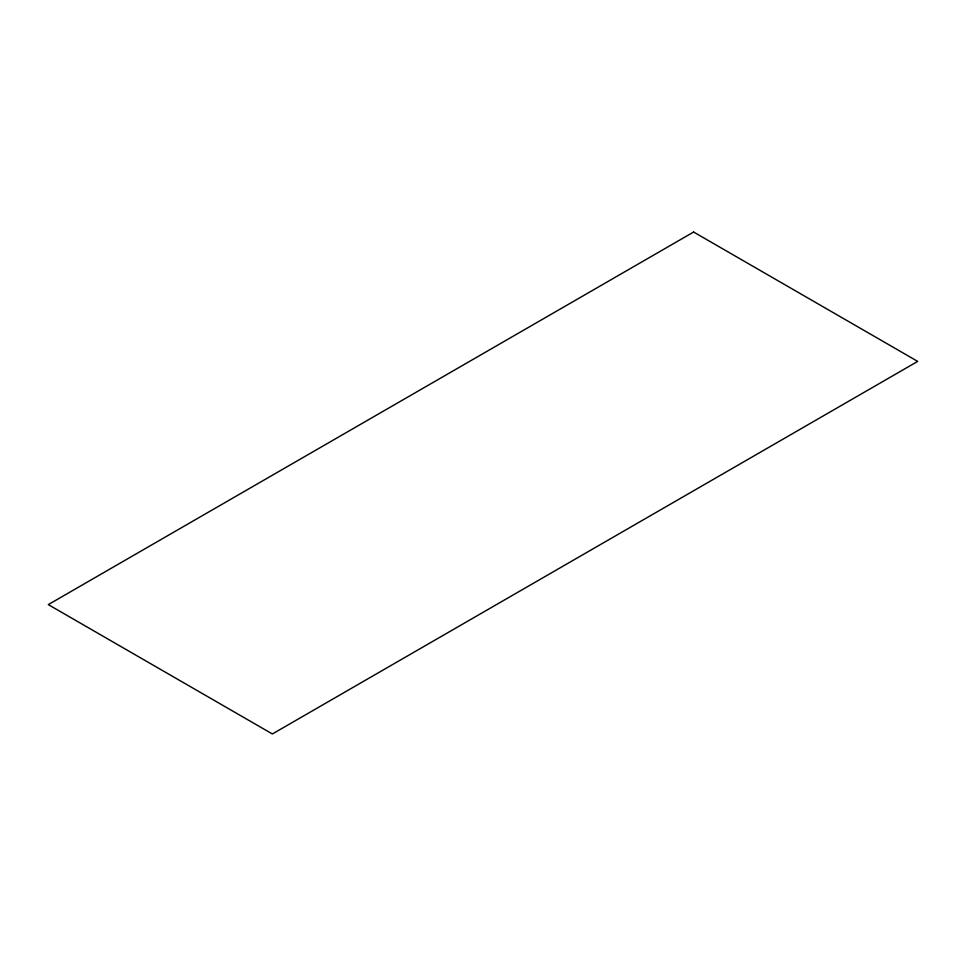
<?xml version="1.0" encoding="UTF-8"?>
<svg xmlns="http://www.w3.org/2000/svg" width="966" height="966" viewBox="0 0 966 966"><rect width="100%" height="100%" fill="white"/><g stroke="black" fill="none" stroke-linecap="round" stroke-linejoin="round"><path stroke-width="1.45" d="M693.624 232.033L48.3 604.607L272.376 733.967L917.7 361.393L693.624 232.033"/></g></svg>
